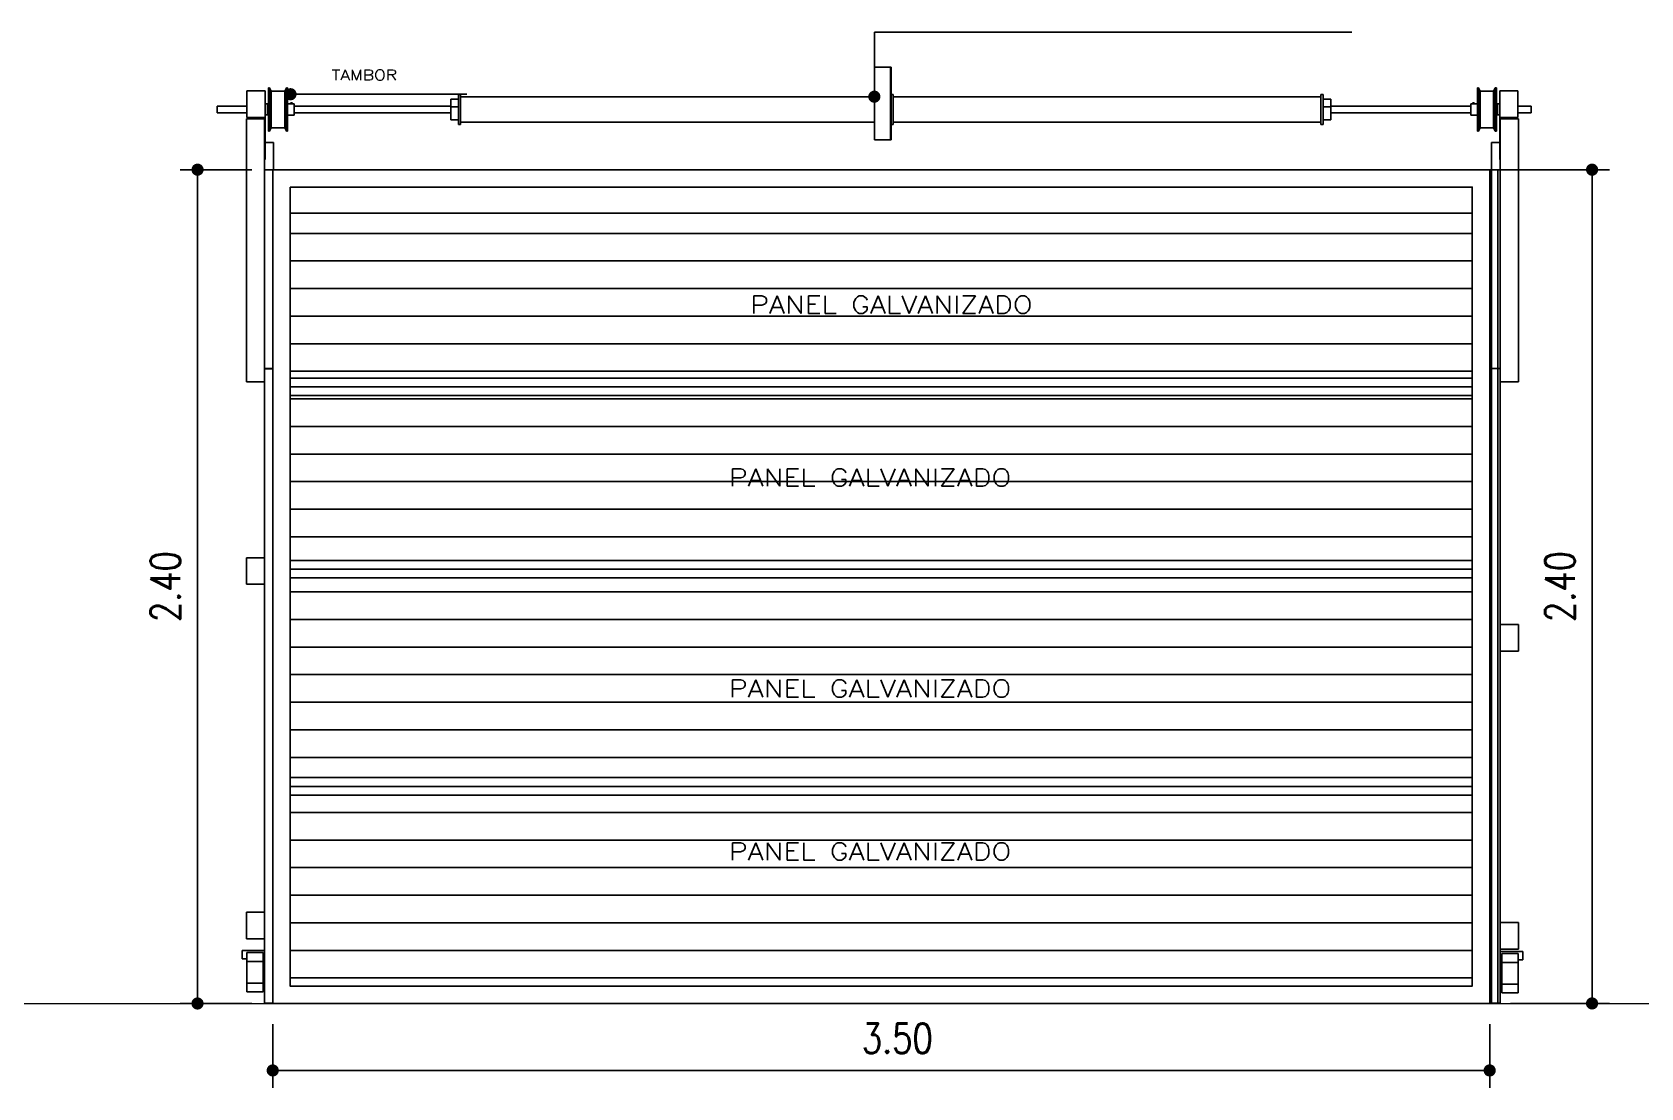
# Model space of a CAD drawing. Header units: metres. Extents: x 2750 to 2938, y 1259 to 1403.
# Drawn here: x 2909.747 to 2914.376, y 1364.436 to 1367.475 of the extents above; entities that cross this region are included whole.
import ezdxf
from ezdxf.enums import TextEntityAlignment as Align

# ---------------------------------------------------------------- set-up
doc = ezdxf.new("R2010")
doc.units = ezdxf.units.M
for name, color, linetype, lineweight in [('03-BLK.VENTANAS', 8, 'Continuous', 0), ('05-TEXTO10', 7, 'Continuous', 5), ('COTAS', 1, 'Continuous', 0)]:
    doc.layers.add(name, color=color, linetype=linetype, lineweight=lineweight)
doc.layers.add('HATCH', color=250, linetype='Continuous')
doc.layers.add('pv', color=1, linetype='Continuous')
doc.styles.add('05-TEXTOCOTAS', font='romans.shx', dxfattribs={"width": 0.8, "height": 0.085})
doc.styles.add('STD', font='SIMPLEX', dxfattribs={"width": 1.2})
doc.dimstyles.new('COTAB12-50', dxfattribs={"dimtxt": 0.085, "dimasz": 0.035, "dimexe": 0.05, "dimexo": 0.06, "dimgap": 0.05, "dimtad": 1, "dimzin": 0, "dimdsep": 46, "dimtxsty": '05-TEXTOCOTAS', "dimblk": 'DOT', "dimcen": 0, "dimclrt": 256, "dimaunit": 1, "dimadec": 0, "dimazin": 0, "dimtfac": 1, "dimtofl": 0, "dimtmove": 2, "dimatfit": 3, "dimldrblk": 'DOT', "dimfxl": 1, "dimtolj": 1, "dimtzin": 0, "dimarcsym": 0})
pattern_1 = [(0, (151.38243, -1.21198), (0, 0.079375), [])]

# ---------------------------------------------------------------- blocks, each defined once
blk = doc.blocks.new('_Dot')
at = {"color": 0, "linetype": 'ByBlock', "lineweight": -2}
blk.add_line((-0.5, 0), (-1, 0), dxfattribs=at)
at = {"color": 0, "linetype": 'ByBlock', "const_width": 0.5}
blk.add_lwpolyline([(-0.25, 0, 1), (0.25, 0, 1)], format="xyb", close=True, dxfattribs=at)
blk = doc.blocks.new('*D160')
at = {"layer": 'COTAS', "color": 0, "lineweight": -2, "transparency": 16777216}
for p, q in [((2910.4389, 1364.619), (2910.4389, 1364.4362)), ((2913.9409, 1364.619), (2913.9409, 1364.4362)), ((2910.4739, 1364.4862), (2913.9059, 1364.4862))]:
    blk.add_line(p, q, dxfattribs=at)
at = {"layer": 'DEFPOINTS', "color": 0, "transparency": 16777216}
for p in [(2910.4389, 1364.679), (2913.9409, 1364.679), (2913.9409, 1364.4862)]:
    blk.add_point(p, dxfattribs=at)
at = {"layer": 'COTAS', "color": 0, "lineweight": -2, "transparency": 16777216, "xscale": 0.035, "yscale": 0.035, "zscale": 0.035, "rotation": 180}
blk.add_blockref('_Dot', (2910.4389, 1364.4862), dxfattribs=at)
at = {"layer": 'COTAS', "color": 0, "lineweight": -2, "transparency": 16777216, "xscale": 0.035, "yscale": 0.035, "zscale": 0.035}
blk.add_blockref('_Dot', (2913.9409, 1364.4862), dxfattribs=at)
at = {"layer": 'COTAS', "transparency": 16777216, "insert": (2912.2362, 1364.5787), "char_height": 0.085, "attachment_point": 5, "style": '05-TEXTOCOTAS'}
blk.add_mtext('\\A1;3.50', dxfattribs=at)
blk = doc.blocks.new('*D161')
at = {"layer": 'COTAS', "color": 0, "lineweight": -2, "transparency": 16777216}
for p, q in [((2910.3789, 1367.079), (2910.1725, 1367.079)), ((2910.2225, 1364.714), (2910.2225, 1367.044)), ((2910.3789, 1364.679), (2910.1725, 1364.679))]:
    blk.add_line(p, q, dxfattribs=at)
at = {"layer": 'DEFPOINTS', "color": 0, "transparency": 16777216}
for p in [(2910.2225, 1367.079), (2910.4389, 1367.079), (2910.4389, 1364.679)]:
    blk.add_point(p, dxfattribs=at)
at = {"layer": 'COTAS', "color": 0, "lineweight": -2, "transparency": 16777216, "xscale": 0.035, "yscale": 0.035, "zscale": 0.035}
for p, rotation in [((2910.2225, 1367.079), 90), ((2910.2225, 1364.679), 270)]:
    blk.add_blockref('_Dot', p, dxfattribs=dict(at, rotation=rotation))
at = {"layer": 'COTAS', "transparency": 16777216, "insert": (2910.13, 1365.879), "char_height": 0.085, "attachment_point": 5, "rotation": 90, "style": '05-TEXTOCOTAS'}
blk.add_mtext('\\A1;2.40', dxfattribs=at)
blk = doc.blocks.new('*D148')
at = {"layer": 'COTAS', "color": 0, "lineweight": -2, "transparency": 16777216}
for p, q in [((2913.9323, 1367.079), (2914.2856, 1367.079)), ((2914.2356, 1364.7141), (2914.2356, 1367.044)), ((2914.0009, 1364.6791), (2914.2856, 1364.6791))]:
    blk.add_line(p, q, dxfattribs=at)
at = {"layer": 'DEFPOINTS', "color": 0, "transparency": 16777216}
for p in [(2913.8723, 1367.079), (2914.2356, 1367.079), (2913.9409, 1364.6791)]:
    blk.add_point(p, dxfattribs=at)
at = {"layer": 'COTAS', "color": 0, "lineweight": -2, "transparency": 16777216, "xscale": 0.035, "yscale": 0.035, "zscale": 0.035}
for p, rotation in [((2914.2356, 1367.079), 90), ((2914.2356, 1364.6791), 270)]:
    blk.add_blockref('_Dot', p, dxfattribs=dict(at, rotation=rotation))
at = {"layer": 'COTAS', "transparency": 16777216, "insert": (2914.1431, 1365.8791), "char_height": 0.085, "attachment_point": 5, "rotation": 90, "style": '05-TEXTOCOTAS'}
blk.add_mtext('\\A1;2.40', dxfattribs=at)

msp = doc.modelspace()

# ---------------------------------------------------------------- hatches: boundary and pattern name
at = {"layer": 'HATCH', "transparency": 33554687}
h = msp.add_hatch(dxfattribs=at)
h.set_pattern_fill('LINE', color=1, scale=0.025)
h.set_pattern_definition(pattern_1)
h.paths.add_polyline_path([(2913.8909, 1366.479), (2913.8909, 1366.954), (2910.4889, 1366.954), (2910.4889, 1366.479)])
h.paths.add_polyline_path([(2911.734, 1366.653), (2912.7047, 1366.653), (2912.7047, 1366.728), (2911.734, 1366.728)], flags=24)
h = msp.add_hatch(dxfattribs=at)
h.set_pattern_fill('LINE', color=1, scale=0.025)
h.set_pattern_definition(pattern_1)
h.paths.add_polyline_path([(2913.8909, 1365.954), (2913.8909, 1366.429), (2910.4889, 1366.429), (2910.4889, 1365.954)])
h.paths.add_polyline_path([(2911.6726, 1366.1555), (2912.6433, 1366.1555), (2912.6433, 1366.2305), (2911.6726, 1366.2305)], flags=24)
h = msp.add_hatch(dxfattribs=at)
h.set_pattern_fill('LINE', color=1, scale=0.025)
h.set_pattern_definition(pattern_1)
h.paths.add_polyline_path([(2913.8909, 1365.329), (2913.8909, 1365.904), (2910.4889, 1365.904), (2910.4889, 1365.329)])
h.paths.add_polyline_path([(2911.6726, 1365.5482), (2912.6433, 1365.5482), (2912.6433, 1365.6232), (2911.6726, 1365.6232)], flags=24)
h = msp.add_hatch(dxfattribs=at)
h.set_pattern_fill('LINE', color=1, scale=0.025)
h.set_pattern_definition(pattern_1)
h.paths.add_polyline_path([(2910.4889, 1365.279), (2910.4889, 1364.729), (2913.8909, 1364.729), (2913.8909, 1365.279)])
h.paths.add_polyline_path([(2911.6726, 1365.0792), (2912.6433, 1365.0792), (2912.6433, 1365.1542), (2911.6726, 1365.1542)], flags=24)

# ---------------------------------------------------------------- linework, layer by layer
at = {"color": 1, "transparency": 33554687}
for p, q in [((2912.1702, 1367.3744), (2912.2166, 1367.3744)), ((2912.1702, 1367.2891), (2912.1702, 1367.3744)), ((2912.2182, 1367.3744), (2912.2166, 1367.3744)), ((2912.2166, 1367.3744), (2912.2166, 1367.1645)), ((2912.2182, 1367.3744), (2912.2182, 1367.2955)), ((2910.3647, 1367.3058), (2910.4171, 1367.3058)), ((2910.3647, 1367.2618), (2910.3647, 1367.3058)), ((2910.4171, 1367.3058), (2910.4171, 1367.2682)), ((2910.4266, 1367.3144), (2910.4298, 1367.3144)), ((2910.4266, 1367.2618), (2910.4266, 1367.3144)), ((2910.4345, 1367.3048), (2910.4298, 1367.3144)), ((2910.4298, 1367.1902), (2910.4298, 1367.3144)), ((2910.4345, 1367.3048), (2910.4734, 1367.3048)), ((2910.4345, 1367.1998), (2910.4345, 1367.3048)), ((2910.4782, 1367.3144), (2910.4734, 1367.3048)), ((2910.4734, 1367.1998), (2910.4734, 1367.3048)), ((2910.4782, 1367.3144), (2910.4814, 1367.3144)), ((2910.4782, 1367.1902), (2910.4782, 1367.3144)), ((2910.4814, 1367.2689), (2910.4814, 1367.3144)), ((2913.9087, 1367.3144), (2913.9055, 1367.3144)), ((2913.9055, 1367.3144), (2913.9055, 1367.2689)), ((2913.9087, 1367.3144), (2913.9135, 1367.3048)), ((2913.9087, 1367.1902), (2913.9087, 1367.3144)), ((2913.9524, 1367.3048), (2913.9135, 1367.3048)), ((2913.9135, 1367.1998), (2913.9135, 1367.3048)), ((2913.9524, 1367.3048), (2913.9571, 1367.3144)), ((2913.9524, 1367.1998), (2913.9524, 1367.3048)), ((2913.9603, 1367.3144), (2913.9571, 1367.3144)), ((2913.9571, 1367.1902), (2913.9571, 1367.3144)), ((2913.9603, 1367.3144), (2913.9603, 1367.2618)), ((2913.9698, 1367.3058), (2913.9698, 1367.2682)), ((2914.0222, 1367.3058), (2913.9698, 1367.3058)), ((2914.0222, 1367.2618), (2914.0222, 1367.3058)), ((2910.3647, 1367.2618), (2910.279, 1367.2618)), ((2910.279, 1367.2618), (2910.279, 1367.2427)), ((2910.3647, 1367.2427), (2910.3647, 1367.2618)), ((2910.4171, 1367.2682), (2910.4234, 1367.2682)), ((2910.4171, 1367.2364), (2910.4171, 1367.2682)), ((2910.4234, 1367.2618), (2910.4234, 1367.2682)), ((2910.4234, 1367.2618), (2910.4266, 1367.2618)), ((2910.4266, 1367.2618), (2910.4234, 1367.2618)), ((2910.4234, 1367.2618), (2910.4234, 1367.2618)), ((2910.4234, 1367.2618), (2910.4234, 1367.2428)), ((2910.4266, 1367.2618), (2910.4266, 1367.2618)), ((2910.4266, 1367.2618), (2910.4266, 1367.2428)), ((2910.4881, 1367.2689), (2910.4814, 1367.2689)), ((2910.4814, 1367.2357), (2910.4814, 1367.2689)), ((2910.4881, 1367.2689), (2910.4879, 1367.2686)), ((2910.4885, 1367.2695), (2910.4881, 1367.2689)), ((2910.4975, 1367.2689), (2910.4881, 1367.2689)), ((2910.4894, 1367.2703), (2910.4885, 1367.2695)), ((2910.4906, 1367.2708), (2910.4894, 1367.2703)), ((2910.4919, 1367.2712), (2910.4906, 1367.2708)), ((2910.4933, 1367.2712), (2910.4919, 1367.2712)), ((2910.4946, 1367.271), (2910.4933, 1367.2712)), ((2910.4958, 1367.2705), (2910.4946, 1367.271)), ((2910.4969, 1367.2697), (2910.4958, 1367.2705)), ((2910.4975, 1367.2689), (2910.4969, 1367.2697)), ((2910.4976, 1367.2688), (2910.4975, 1367.2689)), ((2910.5004, 1367.2689), (2910.4975, 1367.2689)), ((2910.4977, 1367.2686), (2910.4976, 1367.2688)), ((2910.5004, 1367.2689), (2910.5004, 1367.2618)), ((2910.9511, 1367.2618), (2910.5004, 1367.2618)), ((2910.5004, 1367.2427), (2910.5004, 1367.2618)), ((2910.9733, 1367.2818), (2910.9511, 1367.2818)), ((2910.9511, 1367.2818), (2910.9511, 1367.2618)), ((2910.9511, 1367.2618), (2910.9511, 1367.2597)), ((2910.9511, 1367.2597), (2910.9733, 1367.2597)), ((2910.9511, 1367.2427), (2910.9511, 1367.2597)), ((2910.9797, 1367.2955), (2910.9733, 1367.2955)), ((2910.9733, 1367.2955), (2910.9733, 1367.2818)), ((2910.9733, 1367.2818), (2910.9733, 1367.2597)), ((2910.9733, 1367.2597), (2910.9733, 1367.2228)), ((2910.9797, 1367.2955), (2910.9797, 1367.2891)), ((2912.1702, 1367.2891), (2910.9797, 1367.2891)), ((2910.9797, 1367.2891), (2910.9797, 1367.2155)), ((2912.1702, 1367.2155), (2912.1702, 1367.2891)), ((2912.2245, 1367.2955), (2912.2182, 1367.2955)), ((2912.2182, 1367.209), (2912.2182, 1367.2955)), ((2912.2245, 1367.2955), (2912.2245, 1367.2891)), ((2912.2245, 1367.2891), (2913.4551, 1367.2891)), ((2912.2245, 1367.2891), (2912.2245, 1367.2155)), ((2913.4551, 1367.2955), (2913.4615, 1367.2955)), ((2913.4551, 1367.2955), (2913.4551, 1367.2891)), ((2913.4551, 1367.2891), (2913.4551, 1367.2155)), ((2913.4615, 1367.2955), (2913.4615, 1367.2818)), ((2913.4615, 1367.2818), (2913.4837, 1367.2818)), ((2913.4615, 1367.2597), (2913.4615, 1367.2818)), ((2913.4837, 1367.2597), (2913.4615, 1367.2597)), ((2913.4615, 1367.2597), (2913.4615, 1367.2228)), ((2913.4837, 1367.2818), (2913.4837, 1367.2618)), ((2913.8865, 1367.2618), (2913.4837, 1367.2618)), ((2913.4837, 1367.2618), (2913.4837, 1367.2597)), ((2913.4837, 1367.2597), (2913.4837, 1367.2427)), ((2913.8865, 1367.2689), (2913.8894, 1367.2689)), ((2913.8865, 1367.2618), (2913.8865, 1367.2689)), ((2913.8865, 1367.2427), (2913.8865, 1367.2618)), ((2913.8893, 1367.2688), (2913.8894, 1367.2689)), ((2913.8893, 1367.2686), (2913.8893, 1367.2688)), ((2913.8894, 1367.2689), (2913.8901, 1367.2697)), ((2913.8894, 1367.2689), (2913.8988, 1367.2689)), ((2913.8901, 1367.2697), (2913.8911, 1367.2705)), ((2913.8911, 1367.2705), (2913.8923, 1367.271)), ((2913.8923, 1367.271), (2913.8936, 1367.2712)), ((2913.8936, 1367.2712), (2913.895, 1367.2712)), ((2913.895, 1367.2712), (2913.8963, 1367.2708)), ((2913.8963, 1367.2708), (2913.8975, 1367.2703)), ((2913.8975, 1367.2703), (2913.8985, 1367.2695)), ((2913.8985, 1367.2695), (2913.8988, 1367.2689)), ((2913.8988, 1367.2689), (2913.899, 1367.2686)), ((2913.8988, 1367.2689), (2913.9055, 1367.2689)), ((2913.9055, 1367.2689), (2913.9055, 1367.2357)), ((2913.9635, 1367.2618), (2913.9603, 1367.2618)), ((2913.9635, 1367.2618), (2913.9603, 1367.2618)), ((2913.9603, 1367.2618), (2913.9603, 1367.2618)), ((2913.9603, 1367.2618), (2913.9603, 1367.2428)), ((2913.9698, 1367.2682), (2913.9635, 1367.2682)), ((2913.9635, 1367.2618), (2913.9635, 1367.2682)), ((2913.9635, 1367.2618), (2913.9635, 1367.2618)), ((2913.9635, 1367.2428), (2913.9635, 1367.2618)), ((2913.9698, 1367.2682), (2913.9698, 1367.2364)), ((2914.0603, 1367.2618), (2914.0222, 1367.2618)), ((2914.0222, 1367.2427), (2914.0222, 1367.2618)), ((2914.0603, 1367.2427), (2914.0603, 1367.2618)), ((2910.3647, 1367.2427), (2910.279, 1367.2427)), ((2910.3631, 1366.4682), (2910.3631, 1367.2254)), ((2910.3631, 1367.2254), (2910.4155, 1367.2254)), ((2910.3647, 1367.2296), (2910.3647, 1367.2427)), ((2910.4155, 1367.2296), (2910.3647, 1367.2296)), ((2910.4155, 1367.2296), (2910.4155, 1367.2254)), ((2910.4171, 1367.2296), (2910.4155, 1367.2296)), ((2910.4155, 1367.2254), (2910.4155, 1367.1085)), ((2910.4171, 1367.2364), (2910.4234, 1367.2364)), ((2910.4171, 1367.2364), (2910.4171, 1367.2296)), ((2910.4171, 1367.2296), (2910.4171, 1367.1577)), ((2910.4234, 1367.2428), (2910.4266, 1367.2428)), ((2910.4234, 1367.2427), (2910.4234, 1367.2428)), ((2910.4266, 1367.2427), (2910.4234, 1367.2427)), ((2910.4234, 1367.2427), (2910.4234, 1367.2364)), ((2910.4266, 1367.2428), (2910.4266, 1367.2427)), ((2910.4266, 1367.1902), (2910.4266, 1367.2427)), ((2910.5004, 1367.2357), (2910.4814, 1367.2357)), ((2910.4814, 1367.1902), (2910.4814, 1367.2357)), ((2910.9511, 1367.2427), (2910.5004, 1367.2427)), ((2910.5004, 1367.2357), (2910.5004, 1367.2427)), ((2910.9511, 1367.2427), (2910.9511, 1367.2228)), ((2910.9733, 1367.2228), (2910.9511, 1367.2228)), ((2910.9733, 1367.2228), (2910.9733, 1367.209)), ((2910.9797, 1367.209), (2910.9733, 1367.209)), ((2912.1702, 1367.2155), (2910.9797, 1367.2155)), ((2910.9797, 1367.2155), (2910.9797, 1367.209)), ((2912.1702, 1367.1645), (2912.1702, 1367.2155)), ((2912.2182, 1367.209), (2912.2182, 1367.1645)), ((2912.2245, 1367.209), (2912.2182, 1367.209)), ((2912.2245, 1367.2155), (2913.4551, 1367.2155)), ((2912.2245, 1367.2155), (2912.2245, 1367.209)), ((2913.4551, 1367.2155), (2913.4551, 1367.209)), ((2913.4551, 1367.209), (2913.4615, 1367.209)), ((2913.4615, 1367.2228), (2913.4837, 1367.2228)), ((2913.4615, 1367.209), (2913.4615, 1367.2228)), ((2913.8865, 1367.2427), (2913.4837, 1367.2427)), ((2913.4837, 1367.2427), (2913.4837, 1367.2228)), ((2913.8865, 1367.2357), (2913.8865, 1367.2427)), ((2913.8865, 1367.2357), (2913.9055, 1367.2357)), ((2913.9055, 1367.2357), (2913.9055, 1367.1902)), ((2913.9635, 1367.2428), (2913.9603, 1367.2428)), ((2913.9603, 1367.2427), (2913.9603, 1367.2428)), ((2913.9635, 1367.2427), (2913.9603, 1367.2427)), ((2913.9603, 1367.2427), (2913.9603, 1367.1902)), ((2913.9635, 1367.2428), (2913.9635, 1367.2427)), ((2913.9635, 1367.2364), (2913.9635, 1367.2427)), ((2913.9698, 1367.2364), (2913.9635, 1367.2364)), ((2913.9698, 1367.2364), (2913.9698, 1367.2296)), ((2913.9698, 1367.2296), (2913.9714, 1367.2296)), ((2913.9698, 1367.2296), (2913.9698, 1367.1577)), ((2913.9714, 1367.2296), (2914.0222, 1367.2296)), ((2913.9714, 1367.2296), (2913.9714, 1367.2254)), ((2913.9714, 1367.2254), (2914.0238, 1367.2254)), ((2913.9714, 1367.1085), (2913.9714, 1367.2254)), ((2914.0222, 1367.2296), (2914.0222, 1367.2427)), ((2914.0603, 1367.2427), (2914.0222, 1367.2427)), ((2914.0238, 1366.4682), (2914.0238, 1367.2254)), ((2910.4266, 1367.1902), (2910.4298, 1367.1902)), ((2910.4298, 1367.1902), (2910.4345, 1367.1998)), ((2910.4345, 1367.1998), (2910.4734, 1367.1998)), ((2910.4782, 1367.1902), (2910.4734, 1367.1998)), ((2910.4782, 1367.1902), (2910.4814, 1367.1902)), ((2912.2166, 1367.1645), (2912.1702, 1367.1645)), ((2912.2166, 1367.1645), (2912.2182, 1367.1645)), ((2913.9087, 1367.1902), (2913.9055, 1367.1902)), ((2913.9087, 1367.1902), (2913.9135, 1367.1998)), ((2913.9524, 1367.1998), (2913.9135, 1367.1998)), ((2913.9571, 1367.1902), (2913.9524, 1367.1998)), ((2913.9603, 1367.1902), (2913.9571, 1367.1902)), ((2910.4409, 1367.1577), (2910.4171, 1367.1577)), ((2910.4171, 1367.1577), (2910.4171, 1367.1085)), ((2910.4409, 1367.079), (2910.4409, 1367.1577)), ((2913.946, 1367.1577), (2913.9698, 1367.1577)), ((2913.946, 1366.5063), (2913.946, 1367.1577)), ((2913.9698, 1367.1577), (2913.9698, 1367.1085)), ((2910.4171, 1367.1085), (2910.4155, 1367.1085)), ((2910.4155, 1367.1085), (2910.4155, 1366.5063)), ((2910.4409, 1367.079), (2910.4389, 1367.079)), ((2910.4389, 1367.079), (2910.4389, 1366.5063)), ((2910.9409, 1367.079), (2910.4409, 1367.079)), ((2910.4409, 1367.079), (2913.9409, 1367.079)), ((2912.1909, 1367.079), (2910.9409, 1367.079)), ((2913.8159, 1367.079), (2912.1909, 1367.079)), ((2913.9409, 1367.079), (2913.8159, 1367.079)), ((2913.9409, 1366.1433), (2913.9409, 1367.079)), ((2913.9698, 1367.1085), (2913.9714, 1367.1085)), ((2913.9714, 1367.1085), (2913.9714, 1366.5063)), ((2910.4389, 1366.9314), (2910.4389, 1366.1433)), ((2910.4389, 1366.5062), (2910.4389, 1366.9314)), ((2913.946, 1366.5062), (2913.946, 1366.9152)), ((2913.946, 1366.8986), (2913.946, 1366.1278)), ((2910.4155, 1366.4682), (2910.3631, 1366.4682)), ((2910.4155, 1366.5062), (2910.4155, 1366.5063)), ((2910.4163, 1366.5063), (2910.4155, 1366.5063)), ((2910.4155, 1366.5062), (2910.4155, 1366.4682)), ((2910.4163, 1366.5062), (2910.4155, 1366.5062)), ((2910.4155, 1365.9621), (2910.4155, 1366.4682)), ((2910.4163, 1366.5062), (2910.4163, 1366.5063)), ((2910.4389, 1366.5063), (2910.4163, 1366.5063)), ((2910.4389, 1366.5062), (2910.4163, 1366.5062)), ((2910.4389, 1366.5063), (2910.4389, 1366.5062)), ((2913.946, 1366.5063), (2913.946, 1366.5062)), ((2913.946, 1366.5063), (2913.9714, 1366.5063)), ((2913.9714, 1366.5063), (2913.9714, 1366.5038)), ((2913.9714, 1366.5033), (2913.9714, 1366.5038)), ((2913.9714, 1366.4682), (2913.9714, 1366.5033)), ((2913.9714, 1365.7697), (2913.9714, 1366.4682)), ((2914.0238, 1366.4682), (2913.9714, 1366.4682)), ((2910.4389, 1366.1433), (2910.4389, 1365.6552)), ((2913.9409, 1366.1278), (2913.9409, 1366.1433)), ((2913.9409, 1366.1278), (2913.946, 1366.1278)), ((2913.9409, 1366.1112), (2913.9409, 1366.1278)), ((2913.9409, 1366.1112), (2913.946, 1366.1112)), ((2913.9409, 1365.6552), (2913.9409, 1366.1112)), ((2913.946, 1366.1278), (2913.946, 1366.1112)), ((2913.946, 1366.1112), (2913.946, 1365.6405)), ((2910.3631, 1365.8859), (2910.3631, 1365.9621)), ((2910.4155, 1365.9621), (2910.3631, 1365.9621)), ((2910.4155, 1365.8859), (2910.4155, 1365.9621)), ((2910.4155, 1365.8859), (2910.3631, 1365.8859)), ((2910.4155, 1364.9417), (2910.4155, 1365.8859)), ((2913.9714, 1365.6935), (2913.9714, 1365.7697)), ((2914.0238, 1365.7697), (2913.9714, 1365.7697)), ((2914.0238, 1365.6935), (2914.0238, 1365.7697)), ((2913.9714, 1364.912), (2913.9714, 1365.6935)), ((2914.0238, 1365.6935), (2913.9714, 1365.6935)), ((2910.4389, 1365.6552), (2910.4389, 1365.1671)), ((2913.9409, 1365.6405), (2913.9409, 1365.6552)), ((2913.9409, 1365.6405), (2913.946, 1365.6405)), ((2913.9409, 1365.6238), (2913.9409, 1365.6405)), ((2913.946, 1365.6405), (2913.946, 1365.6238)), ((2913.9409, 1365.6238), (2913.946, 1365.6238)), ((2913.9409, 1365.1754), (2913.9409, 1365.6238)), ((2913.946, 1365.6238), (2913.946, 1365.1754)), ((2913.9409, 1365.1754), (2913.946, 1365.1754)), ((2913.9409, 1365.1671), (2913.9409, 1365.1754)), ((2913.946, 1365.1587), (2913.946, 1365.1754)), ((2910.4389, 1365.1671), (2910.4389, 1364.6795)), ((2913.9409, 1365.1587), (2913.9409, 1365.1671)), ((2913.9409, 1365.1587), (2913.946, 1365.1587)), ((2913.9409, 1364.8272), (2913.9409, 1365.1587)), ((2913.946, 1365.1587), (2913.946, 1364.8287)), ((2910.3631, 1364.8655), (2910.3631, 1364.9417)), ((2910.3631, 1364.9417), (2910.4155, 1364.9417)), ((2910.4155, 1364.9417), (2910.4155, 1364.8655)), ((2913.9714, 1364.912), (2913.9714, 1364.8358)), ((2914.0238, 1364.912), (2913.9714, 1364.912)), ((2914.0238, 1364.8358), (2914.0238, 1364.912)), ((2910.4155, 1364.8655), (2910.3631, 1364.8655)), ((2910.4155, 1364.8317), (2910.4155, 1364.8655)), ((2910.4155, 1364.8317), (2910.3507, 1364.8317)), ((2910.3507, 1364.8079), (2910.3507, 1364.8317)), ((2910.3507, 1364.8079), (2910.3641, 1364.8079)), ((2910.4109, 1364.8261), (2910.3641, 1364.8261)), ((2910.3641, 1364.8261), (2910.3641, 1364.8079)), ((2910.3641, 1364.8079), (2910.3641, 1364.8)), ((2910.4109, 1364.8079), (2910.4109, 1364.8261)), ((2910.4109, 1364.8079), (2910.4155, 1364.8079)), ((2910.4109, 1364.8079), (2910.4109, 1364.8)), ((2910.4155, 1364.8079), (2910.4155, 1364.8317)), ((2910.4155, 1364.6795), (2910.4155, 1364.8079)), ((2913.9409, 1364.8272), (2913.9435, 1364.8272)), ((2913.9409, 1364.8063), (2913.9409, 1364.8272)), ((2913.9409, 1364.8063), (2913.9435, 1364.8063)), ((2913.9409, 1364.7067), (2913.9409, 1364.8063)), ((2913.946, 1364.8287), (2913.9435, 1364.8287)), ((2913.9435, 1364.8272), (2913.9435, 1364.8287)), ((2913.9435, 1364.8246), (2913.9435, 1364.8272)), ((2913.9439, 1364.8227), (2913.9435, 1364.8246)), ((2913.9435, 1364.8092), (2913.9435, 1364.8099)), ((2913.9435, 1364.809), (2913.9437, 1364.8097)), ((2913.9435, 1364.8063), (2913.9435, 1364.809)), ((2913.9435, 1364.8048), (2913.9435, 1364.8063)), ((2913.946, 1364.8048), (2913.9435, 1364.8048)), ((2913.9437, 1364.8099), (2913.9437, 1364.8097)), ((2913.9437, 1364.8097), (2913.9438, 1364.8099)), ((2913.9438, 1364.8099), (2913.9441, 1364.8122)), ((2913.9442, 1364.8202), (2913.9439, 1364.8227)), ((2913.9441, 1364.8122), (2913.9443, 1364.8148)), ((2913.9444, 1364.8175), (2913.9442, 1364.8202)), ((2913.9443, 1364.8148), (2913.9444, 1364.8175)), ((2913.946, 1364.8287), (2913.946, 1364.8048)), ((2913.946, 1364.8048), (2913.946, 1364.7067)), ((2913.9714, 1364.8287), (2913.9714, 1364.8358)), ((2914.0238, 1364.8358), (2913.9714, 1364.8358)), ((2914.0361, 1364.8287), (2913.9714, 1364.8287)), ((2913.9714, 1364.8048), (2913.9714, 1364.8287)), ((2913.9714, 1364.8048), (2913.9759, 1364.8048)), ((2913.9714, 1364.6795), (2913.9714, 1364.8048)), ((2913.9759, 1364.8231), (2913.9759, 1364.8048)), ((2913.9759, 1364.8231), (2914.0227, 1364.8231)), ((2913.9759, 1364.8048), (2913.9759, 1364.7969)), ((2914.0227, 1364.8048), (2914.0227, 1364.8231)), ((2914.0227, 1364.8048), (2914.0361, 1364.8048)), ((2914.0227, 1364.8048), (2914.0227, 1364.7969)), ((2914.0361, 1364.8048), (2914.0361, 1364.8287)), ((2910.4109, 1364.8), (2910.3641, 1364.8)), ((2910.3641, 1364.8), (2910.3641, 1364.7374)), ((2910.4109, 1364.7374), (2910.4109, 1364.8)), ((2913.9759, 1364.7969), (2914.0227, 1364.7969)), ((2913.9759, 1364.7969), (2913.9759, 1364.7343)), ((2914.0227, 1364.7969), (2914.0227, 1364.7343)), ((2910.4109, 1364.7374), (2910.3641, 1364.7374)), ((2910.3641, 1364.7374), (2910.3641, 1364.7126)), ((2910.4109, 1364.7126), (2910.3641, 1364.7126)), ((2910.4109, 1364.7126), (2910.4109, 1364.7374)), ((2913.9759, 1364.7343), (2914.0227, 1364.7343)), ((2913.9759, 1364.7343), (2913.9759, 1364.7096)), ((2913.9759, 1364.7096), (2914.0227, 1364.7096)), ((2914.0227, 1364.7096), (2914.0227, 1364.7343)), ((2910.4155, 1364.6795), (2910.4389, 1364.6795)), ((2910.4389, 1364.6795), (2910.4389, 1364.679)), ((2910.9409, 1364.679), (2910.4389, 1364.679)), ((2912.1909, 1364.679), (2910.9409, 1364.679)), ((2913.8159, 1364.679), (2912.1909, 1364.679)), ((2913.9409, 1364.679), (2913.8159, 1364.679)), ((2913.9409, 1364.7067), (2913.946, 1364.7067)), ((2913.9409, 1364.69), (2913.9409, 1364.7067)), ((2913.9409, 1364.69), (2913.946, 1364.69)), ((2913.9409, 1364.679), (2913.9409, 1364.69)), ((2913.946, 1364.69), (2913.946, 1364.7067)), ((2913.946, 1364.69), (2913.946, 1364.6795)), ((2913.946, 1364.6795), (2913.9714, 1364.6795))]:
    msp.add_line(p, q, dxfattribs=at)
at = {"layer": '03-BLK.VENTANAS', "transparency": 33554687}
msp.add_line((2890.9591, 1364.679), (2925.1361, 1364.679), dxfattribs=at)
at = {"layer": 'pv', "color": 2, "transparency": 33554687}
for p, q in [((2910.4889, 1366.954), (2913.8909, 1366.954)), ((2910.4889, 1366.479), (2913.8909, 1366.479)), ((2910.4889, 1366.429), (2913.8909, 1366.429)), ((2910.4889, 1365.954), (2913.8909, 1365.954)), ((2910.4889, 1365.904), (2913.8909, 1365.904)), ((2910.4889, 1365.329), (2913.8909, 1365.329)), ((2910.4889, 1365.279), (2913.8909, 1365.279))]:
    msp.add_line(p, q, dxfattribs=at)
at = {"layer": 'pv', "color": 3, "transparency": 33554687}
for p, q in [((2910.4889, 1366.454), (2913.8909, 1366.454)), ((2910.4889, 1365.929), (2913.8909, 1365.929)), ((2910.4889, 1365.304), (2913.8909, 1365.304))]:
    msp.add_line(p, q, dxfattribs=at)
at = {"layer": 'pv', "color": 1, "transparency": 33554687}
for points in [[(2910.4389, 1364.679), (2910.4155, 1364.679), (2910.4155, 1367.0788), (2910.4389, 1367.0788)], [(2913.9643, 1364.6791), (2913.9409, 1364.6791), (2913.9409, 1367.079), (2913.9643, 1367.079)]]:
    msp.add_lwpolyline(points, close=True, dxfattribs=at)
at = {"layer": 'pv', "color": 2, "transparency": 33554687}
for points in [[(2910.4389, 1367.079), (2913.9409, 1367.079), (2913.9409, 1364.679), (2910.4389, 1364.679)], [(2910.4889, 1367.029), (2913.8909, 1367.029), (2913.8909, 1364.729), (2910.4889, 1364.729)]]:
    msp.add_lwpolyline(points, close=True, dxfattribs=at)

# ---------------------------------------------------------------- texts
at = {"layer": '05-TEXTO10', "transparency": 33554687, "style": 'STD', "width": 1.2}
for s, height, p in [('TAMBOR', 0.03, (2910.7027, 1367.3364)), ('PANEL GALVANIZADO', 0.05, (2912.2194, 1366.6655)), ('PANEL GALVANIZADO', 0.05, (2912.158, 1366.168)), ('PANEL GALVANIZADO', 0.05, (2912.158, 1365.5607)), ('PANEL GALVANIZADO', 0.05, (2912.158, 1365.0917))]:
    msp.add_text(s, height=height, dxfattribs=at).set_placement(p, align=Align.CENTER)

# ---------------------------------------------------------------- dimensions: what is measured, and where the dimension line sits
at = {"layer": 'COTAS', "transparency": 33554687}
for base, p1, p2, picture, middle in [((2910.2225, 1367.079), (2910.4389, 1364.679), (2910.4389, 1367.079), '*D161', (2910.13, 1365.879)), ((2914.2356, 1367.079), (2913.9409, 1364.6791), (2913.8723, 1367.079), '*D148', (2914.1431, 1365.8791))]:
    dim = msp.add_linear_dim(base=base, p1=p1, p2=p2, angle=90, dimstyle='COTAB12-50', dxfattribs=at)
    dim.commit()
    dim.dimension.update_dxf_attribs({"geometry": picture, "text_midpoint": middle})
dim = msp.add_linear_dim(base=(2913.9409, 1364.4862), p1=(2910.4389, 1364.679), p2=(2913.9409, 1364.679), text='3.50', dimstyle='COTAB12-50', dxfattribs=at)
dim.commit()
dim.dimension.update_dxf_attribs({"geometry": '*D160', "text_midpoint": (2912.2362, 1364.5787), "dimtype": 160})

# ---------------------------------------------------------------- leaders
for points in [[(2912.1702, 1367.2891), (2912.1702, 1367.4748), (2913.5439, 1367.4748)], [(2910.4901, 1367.2962), (2910.9971, 1367.2962)]]:
    msp.add_leader(points, dimstyle='COTAB12-50', override={"dimgap": 0.05, "dimtad": 0}, dxfattribs=at)

doc.saveas('drawing.dxf')
